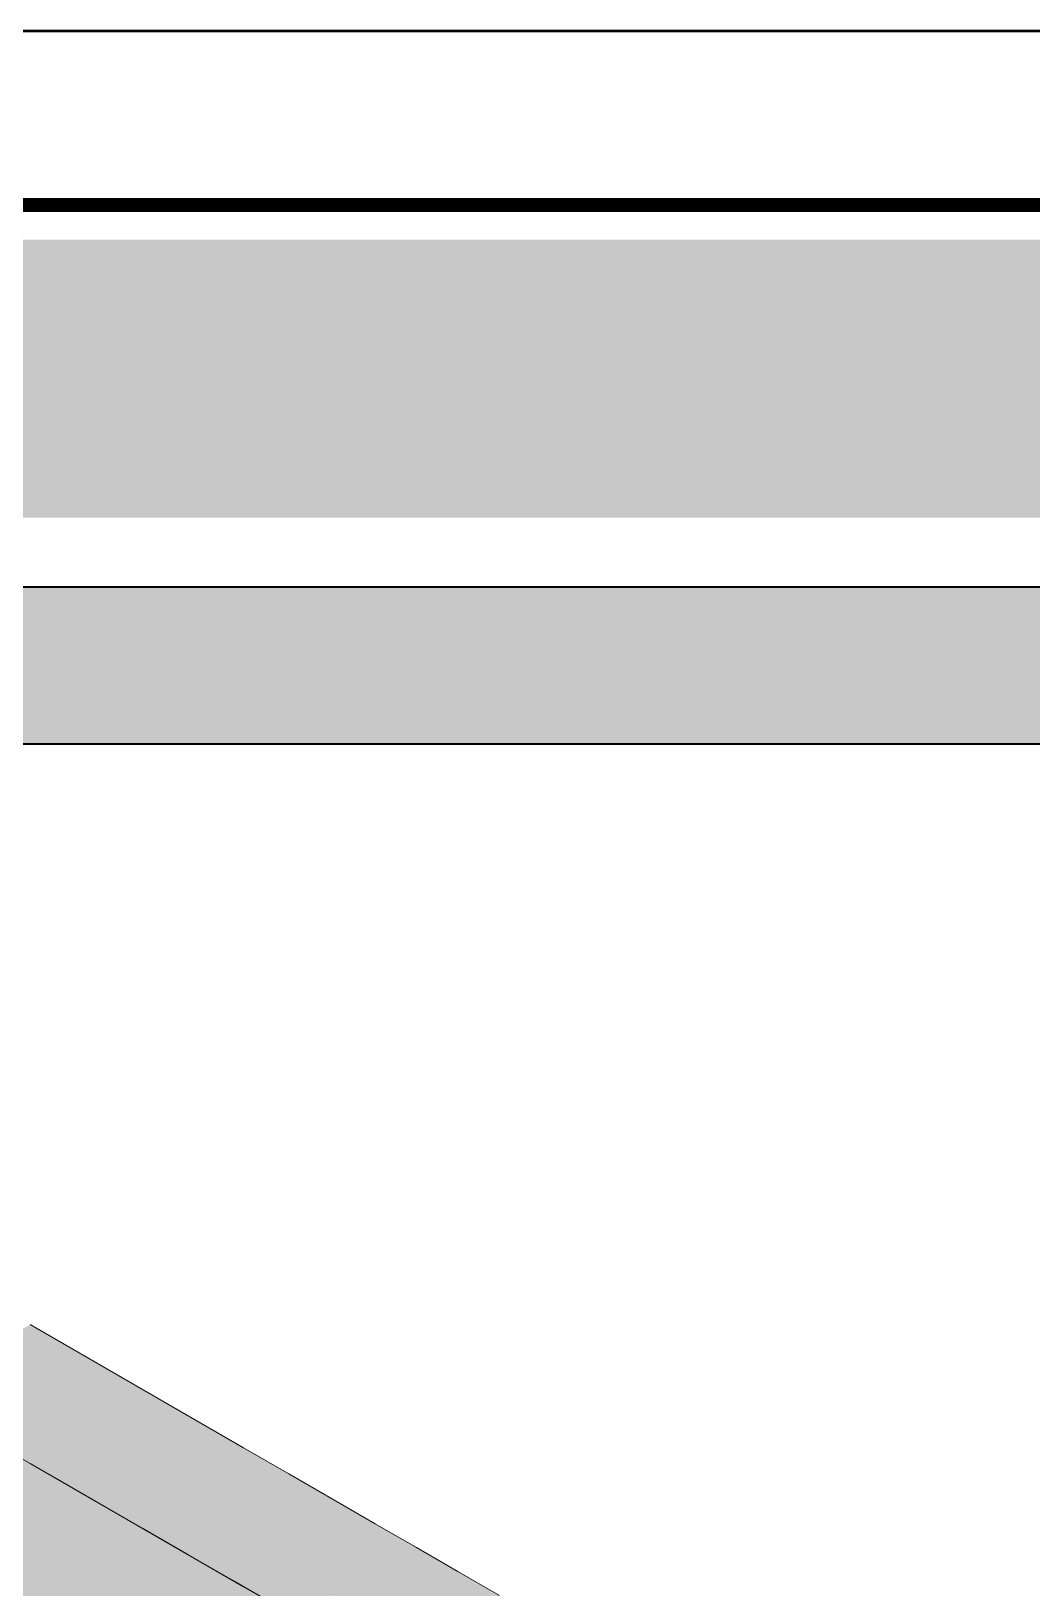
# Model space of a CAD drawing. Header units: metres. Extents: x 0 to 8.41, y 0 to 5.94.
# Drawn here: x 6.614 to 7.19, y 5.044 to 5.94 of the extents above; entities that cross this region are included whole.
import ezdxf

# ---------------------------------------------------------------- set-up
doc = ezdxf.new("R2010")
doc.units = ezdxf.units.M
doc.header["$LTSCALE"] = 0.25
for name, color, linetype, lineweight in [('ISO-3D', 7, 'CONTINUOUS', 13), ('ISO-3D-ARISTAS', 250, 'CONTINUOUS', 13), ('MARCO', 7, 'CONTINUOUS', 50), ('PANEL-FONDO', 5, 'CONTINUOUS', 13)]:
    doc.layers.add(name, color=color, linetype=linetype, lineweight=lineweight)
doc.layers.add('PANEL', color=5, linetype='CONTINUOUS', lineweight=35, true_color=0x1f4e79)

msp = doc.modelspace()

# ---------------------------------------------------------------- linework, layer by layer
at = {"layer": 'ISO-3D', "true_color": 0x9e9c96}
for points in [[(6.63852, 5.18167), (6.61495, 5.16806), (6.61399, 5.19583), (6.59041, 5.18222)], [(6.61495, 5.16806), (6.59137, 5.15444), (6.59041, 5.18222), (6.56684, 5.16861)], [(6.66306, 5.1675), (6.63949, 5.15389), (6.63852, 5.18167), (6.61495, 5.16806)], [(6.63949, 5.15389), (6.61591, 5.14028), (6.61495, 5.16806), (6.59137, 5.15444)], [(6.6876, 5.15333), (6.66402, 5.13972), (6.66306, 5.1675), (6.63949, 5.15389)], [(6.61591, 5.14028), (6.59234, 5.12667), (6.59137, 5.15444), (6.5678, 5.14083)], [(6.66402, 5.13972), (6.64045, 5.12611), (6.63949, 5.15389), (6.61591, 5.14028)], [(6.71214, 5.13917), (6.68856, 5.12556), (6.6876, 5.15333), (6.66402, 5.13972)], [(6.64045, 5.12611), (6.61687, 5.1125), (6.61591, 5.14028), (6.59234, 5.12667)], [(6.68856, 5.12556), (6.66499, 5.11194), (6.66402, 5.13972), (6.64045, 5.12611)], [(6.73667, 5.125), (6.7131, 5.11139), (6.71214, 5.13917), (6.68856, 5.12556)], [(6.61687, 5.1125), (6.5933, 5.09889), (6.59234, 5.12667), (6.56876, 5.11306)], [(6.66499, 5.11194), (6.64141, 5.09833), (6.64045, 5.12611), (6.61687, 5.1125)], [(6.7131, 5.11139), (6.68952, 5.09778), (6.68856, 5.12556), (6.66499, 5.11194)], [(6.76265, 5.11), (6.73908, 5.09639), (6.73667, 5.125), (6.7131, 5.11139)], [(6.62785, 5.10783), (6.60225, 5.09304), (6.60225, 5.12261), (6.57665, 5.10783)], [(6.64141, 5.09833), (6.61784, 5.08472), (6.61687, 5.1125), (6.5933, 5.09889)], [(6.65346, 5.09304), (6.62785, 5.07826), (6.62785, 5.10783), (6.60225, 5.09304)], [(6.68952, 5.09778), (6.66595, 5.08417), (6.66499, 5.11194), (6.64141, 5.09833)], [(6.73908, 5.09639), (6.7155, 5.08278), (6.7131, 5.11139), (6.68952, 5.09778)], [(6.78863, 5.095), (6.76506, 5.08139), (6.76265, 5.11), (6.73908, 5.09639)], [(6.61784, 5.08472), (6.59426, 5.07111), (6.5933, 5.09889), (6.56972, 5.08528)], [(6.66595, 5.08417), (6.64237, 5.07056), (6.64141, 5.09833), (6.61784, 5.08472)], [(6.7155, 5.08278), (6.69193, 5.06917), (6.68952, 5.09778), (6.66595, 5.08417)], [(6.76506, 5.08139), (6.74148, 5.06778), (6.73908, 5.09639), (6.7155, 5.08278)], [(6.62785, 5.07826), (6.60225, 5.06348), (6.60225, 5.09304), (6.57665, 5.07826)], [(6.67906, 5.07826), (6.65346, 5.06348), (6.65346, 5.09304), (6.62785, 5.07826)], [(6.81245, 5.08125), (6.78888, 5.06764), (6.78863, 5.095), (6.76506, 5.08139)], [(6.64237, 5.07056), (6.6188, 5.05694), (6.61784, 5.08472), (6.59426, 5.07111)], [(6.69193, 5.06917), (6.66835, 5.05556), (6.66595, 5.08417), (6.64237, 5.07056)], [(6.74148, 5.06778), (6.71791, 5.05417), (6.7155, 5.08278), (6.69193, 5.06917)], [(6.78888, 5.06764), (6.7653, 5.05403), (6.76506, 5.08139), (6.74148, 5.06778)], [(6.83627, 5.0675), (6.81269, 5.05389), (6.81245, 5.08125), (6.78888, 5.06764)], [(6.6188, 5.05694), (6.59522, 5.04333), (6.59426, 5.07111), (6.57068, 5.0575)], [(6.65346, 5.06348), (6.62785, 5.0487), (6.62785, 5.07826), (6.60225, 5.06348)], [(6.66835, 5.05556), (6.64478, 5.04194), (6.64237, 5.07056), (6.6188, 5.05694)], [(6.70467, 5.06348), (6.67906, 5.0487), (6.67906, 5.07826), (6.65346, 5.06348)], [(6.62785, 5.0487), (6.60225, 5.03391), (6.60225, 5.06348), (6.57665, 5.0487)], [(6.67906, 5.0487), (6.65346, 5.03391), (6.65346, 5.06348), (6.62785, 5.0487)], [(6.71791, 5.05417), (6.69433, 5.04056), (6.69193, 5.06917), (6.66835, 5.05556)], [(6.73027, 5.0487), (6.70467, 5.03391), (6.70467, 5.06348), (6.67906, 5.0487)], [(6.7653, 5.05403), (6.74172, 5.04042), (6.74148, 5.06778), (6.71791, 5.05417)], [(6.81269, 5.05389), (6.78912, 5.04028), (6.78888, 5.06764), (6.7653, 5.05403)], [(6.86008, 5.05375), (6.83651, 5.04014), (6.83627, 5.0675), (6.81269, 5.05389)], [(6.64478, 5.04194), (6.6212, 5.02833), (6.6188, 5.05694), (6.59522, 5.04333)], [(6.69433, 5.04056), (6.67076, 5.02694), (6.66835, 5.05556), (6.64478, 5.04194)], [(6.74172, 5.04042), (6.71815, 5.02681), (6.71791, 5.05417), (6.69433, 5.04056)], [(6.78912, 5.04028), (6.76554, 5.02667), (6.7653, 5.05403), (6.74172, 5.04042)], [(6.83651, 5.04014), (6.81293, 5.02653), (6.81269, 5.05389), (6.78912, 5.04028)], [(6.8839, 5.04), (6.86032, 5.02639), (6.86008, 5.05375), (6.83651, 5.04014)], [(6.65346, 5.03391), (6.62785, 5.01913), (6.62785, 5.0487), (6.60225, 5.03391)], [(6.70467, 5.03391), (6.67906, 5.01913), (6.67906, 5.0487), (6.65346, 5.03391)], [(6.75588, 5.03391), (6.73027, 5.01913), (6.73027, 5.0487), (6.70467, 5.03391)]]:
    msp.add_solid(points, dxfattribs=at)
at = {"layer": 'ISO-3D', "true_color": 0x8e8d88}
for points in [[(6.63852, 5.15167), (6.61399, 5.16583), (6.63852, 5.18167), (6.61399, 5.19583)], [(6.66306, 5.1375), (6.63852, 5.15167), (6.66306, 5.1675), (6.63852, 5.18167)], [(6.63852, 5.12667), (6.61399, 5.14083), (6.63852, 5.15167), (6.61399, 5.16583)], [(6.6876, 5.12333), (6.66306, 5.1375), (6.6876, 5.15333), (6.66306, 5.1675)], [(6.66306, 5.1125), (6.63852, 5.12667), (6.66306, 5.1375), (6.63852, 5.15167)], [(6.71214, 5.10917), (6.6876, 5.12333), (6.71214, 5.13917), (6.6876, 5.15333)], [(6.63852, 5.10167), (6.61399, 5.11583), (6.63852, 5.12667), (6.61399, 5.14083)], [(6.6876, 5.09833), (6.66306, 5.1125), (6.6876, 5.12333), (6.66306, 5.1375)], [(6.73667, 5.095), (6.71214, 5.10917), (6.73667, 5.125), (6.71214, 5.13917)], [(6.66306, 5.0875), (6.63852, 5.10167), (6.66306, 5.1125), (6.63852, 5.12667)], [(6.71214, 5.08417), (6.6876, 5.09833), (6.71214, 5.10917), (6.6876, 5.12333)], [(6.76265, 5.08), (6.73667, 5.095), (6.76265, 5.11), (6.73667, 5.125)], [(6.6876, 5.07333), (6.66306, 5.0875), (6.6876, 5.09833), (6.66306, 5.1125)], [(6.73667, 5.07), (6.71214, 5.08417), (6.73667, 5.095), (6.71214, 5.10917)], [(6.78863, 5.065), (6.76265, 5.08), (6.78863, 5.095), (6.76265, 5.11)], [(6.71214, 5.05917), (6.6876, 5.07333), (6.71214, 5.08417), (6.6876, 5.09833)], [(6.76265, 5.055), (6.73667, 5.07), (6.76265, 5.08), (6.73667, 5.095)], [(6.81245, 5.05125), (6.78863, 5.065), (6.81245, 5.08125), (6.78863, 5.095)], [(6.73667, 5.045), (6.71214, 5.05917), (6.73667, 5.07), (6.71214, 5.08417)], [(6.78863, 5.04), (6.76265, 5.055), (6.78863, 5.065), (6.76265, 5.08)], [(6.83627, 5.0375), (6.81245, 5.05125), (6.83627, 5.0675), (6.81245, 5.08125)], [(6.76265, 5.03), (6.73667, 5.045), (6.76265, 5.055), (6.73667, 5.07)], [(6.81245, 5.02625), (6.78863, 5.04), (6.81245, 5.05125), (6.78863, 5.065)], [(6.86008, 5.02375), (6.83627, 5.0375), (6.86008, 5.05375), (6.83627, 5.0675)], [(6.78863, 5.015), (6.76265, 5.03), (6.78863, 5.04), (6.76265, 5.055)], [(6.8839, 5.01), (6.86008, 5.02375), (6.8839, 5.04), (6.86008, 5.05375)], [(6.83627, 5.0125), (6.81245, 5.02625), (6.83627, 5.0375), (6.81245, 5.05125)]]:
    msp.add_solid(points, dxfattribs=at)
at = {"layer": 'ISO-3D-ARISTAS', "color": 250}
for p, q in [((6.61399, 5.19583), (6.63852, 5.18167)), ((6.61399, 5.19583), (6.63852, 5.18167)), ((6.63852, 5.18167), (6.66306, 5.1675)), ((6.63852, 5.18167), (6.66306, 5.1675)), ((6.66306, 5.1675), (6.6876, 5.15333)), ((6.66306, 5.1675), (6.6876, 5.15333)), ((6.6876, 5.15333), (6.71214, 5.13917)), ((6.6876, 5.15333), (6.71214, 5.13917)), ((6.71214, 5.13917), (6.73667, 5.125)), ((6.71214, 5.13917), (6.73667, 5.125)), ((6.73667, 5.125), (6.76265, 5.11)), ((6.73667, 5.125), (6.76265, 5.11)), ((6.60225, 5.12261), (6.62785, 5.10783)), ((6.63852, 5.10167), (6.61399, 5.11583)), ((6.62785, 5.10783), (6.65346, 5.09304)), ((6.76265, 5.11), (6.78863, 5.095)), ((6.76265, 5.11), (6.78863, 5.095)), ((6.66306, 5.0875), (6.63852, 5.10167)), ((6.65346, 5.09304), (6.67906, 5.07826)), ((6.6876, 5.07333), (6.66306, 5.0875)), ((6.78863, 5.095), (6.81245, 5.08125)), ((6.78863, 5.095), (6.81245, 5.08125)), ((6.81245, 5.08125), (6.83627, 5.0675)), ((6.81245, 5.08125), (6.83627, 5.0675)), ((6.67906, 5.07826), (6.70467, 5.06348)), ((6.71214, 5.05917), (6.6876, 5.07333)), ((6.70467, 5.06348), (6.73027, 5.0487)), ((6.83627, 5.0675), (6.86008, 5.05375)), ((6.83627, 5.0675), (6.86008, 5.05375)), ((6.73667, 5.045), (6.71214, 5.05917)), ((6.86008, 5.05375), (6.8839, 5.04)), ((6.86008, 5.05375), (6.8839, 5.04)), ((6.73027, 5.0487), (6.75588, 5.03391)), ((6.76265, 5.03), (6.73667, 5.045))]:
    msp.add_line(p, q, dxfattribs=at)
at = {"layer": 'MARCO'}
msp.add_lwpolyline([(0, 0), (8.41, 0), (8.41, 5.94), (0, 5.94)], close=True, dxfattribs=at)
at = {"layer": 'MARCO', "const_width": 0.008}
msp.add_lwpolyline([(0.25, 0.1), (8.31, 0.1), (8.31, 5.84), (0.25, 5.84)], close=True, dxfattribs=at)
at = {"layer": 'PANEL'}
msp.add_line((4.3, 5.53), (8.29, 5.53), dxfattribs=at)
msp.add_lwpolyline([(4.3, 3.43), (8.29, 3.43), (8.29, 5.62), (4.3, 5.62)], close=True, dxfattribs=at)
at = {"layer": 'PANEL-FONDO', "true_color": 0x1f4e79}
msp.add_solid([(0.27, 5.66), (8.29, 5.66), (0.27, 5.82), (8.29, 5.82)], dxfattribs=at)
at = {"layer": 'PANEL-FONDO', "true_color": 0xebf1f8}
msp.add_solid([(4.3, 5.53), (8.29, 5.53), (4.3, 5.62), (8.29, 5.62)], dxfattribs=at)

doc.saveas('drawing.dxf')
